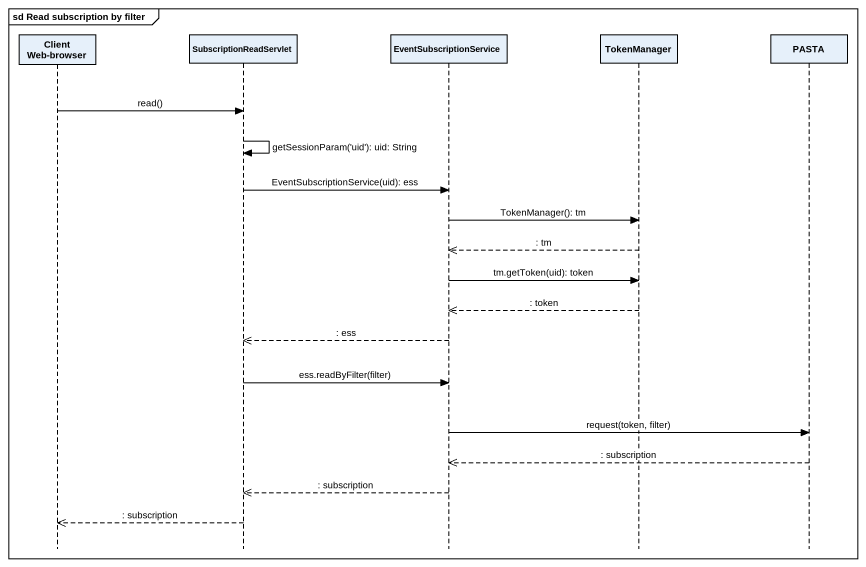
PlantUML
@startuml
mainframe sd Read subscription by filter
hide footbox
participant "Client Web-browser" as Client_Web_browser
participant SubscriptionReadServlet
participant EventSubscriptionService
participant TokenManager
participant PASTA

Client_Web_browser -> SubscriptionReadServlet : read()
SubscriptionReadServlet -> SubscriptionReadServlet : getSessionParam('uid'): uid: String
SubscriptionReadServlet -> EventSubscriptionService : EventSubscriptionService(uid): ess
EventSubscriptionService -> TokenManager : TokenManager(): tm
TokenManager -->> EventSubscriptionService : : tm
EventSubscriptionService -> TokenManager : tm.getToken(uid): token
TokenManager -->> EventSubscriptionService : : token
EventSubscriptionService -->> SubscriptionReadServlet : : ess
SubscriptionReadServlet -> EventSubscriptionService : ess.readByFilter(filter)
EventSubscriptionService -> PASTA : request(token, filter)
PASTA -->> EventSubscriptionService : : subscription
EventSubscriptionService -->> SubscriptionReadServlet : : subscription
SubscriptionReadServlet -->> Client_Web_browser : : subscription
@enduml
